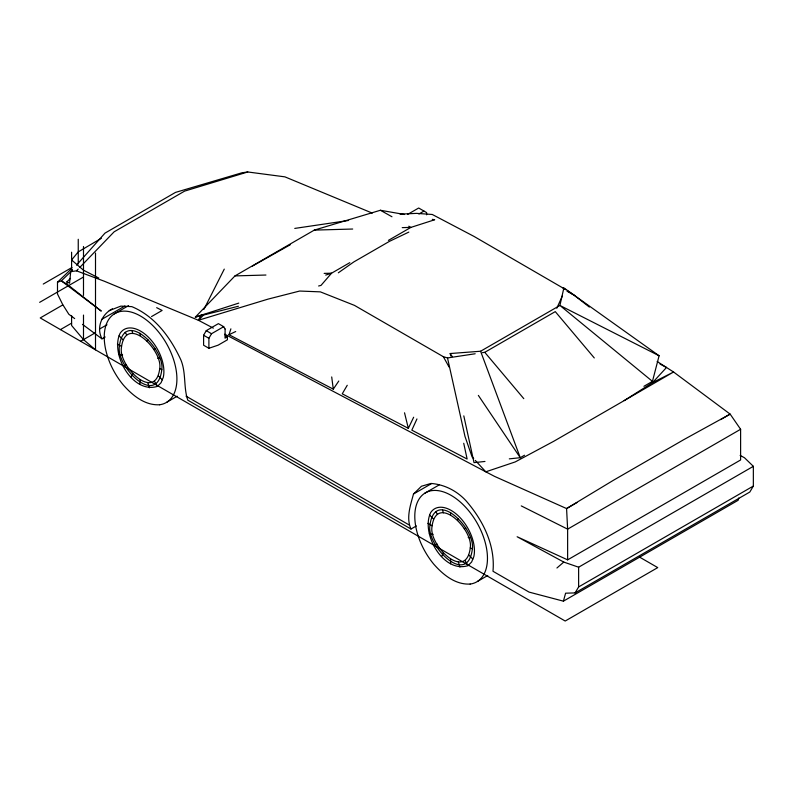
<?xml version="1.0" encoding="UTF-8"?>
<svg xmlns="http://www.w3.org/2000/svg" width="793" height="793" viewBox="0 0 793 793"><rect width="100%" height="100%" fill="white"/><g stroke="black" fill="none" stroke-linecap="round" stroke-linejoin="round"><path stroke-width="1.19" d="M225.123 329.006L225.024 338.145L227.403 336.767L227.403 339.82L218.144 345.163L208.896 348.276L203.603 345.223L203.603 335.241L206.249 330.661L218.402 323.643L223.695 326.696L225.024 328.946M159.74 368.517C155.487 402.894 118.276 366.088 121.418 347.552C125.661 313.176 162.882 349.971 159.74 368.517L161.812 369.657C157.064 408.445 116.165 366.574 119.337 346.412C124.085 307.625 164.994 349.495 161.812 369.657M470.289 547.814C466.046 582.191 428.825 545.386 431.967 526.849C436.219 492.473 473.431 529.268 470.289 547.814L472.37 548.944C467.612 587.732 426.713 545.871 429.885 525.709C434.643 486.922 475.542 528.792 472.37 548.944M72.441 269.709L70.706 271.652L69.566 283.2L66.999 281.723L70.518 278.343M105.182 336.995L101.98 338.849C96.102 327.668 101.603 314.335 112.428 308.794M643.926 386.3L652.451 381.374L659.092 355.77L563.882 287.889L559.917 305.444L480.598 351.24L450.196 353.529L450.721 355.928M738.759 498.004L738.134 500.284L563.407 601.163L529.07 592.103L492.978 571.267C495.417 544.979 482.788 519.861 465.818 500.542C456.649 490.758 444.437 484.503 431.015 483.443L421.44 486.248L413.5 494.009C410.526 505.111 405.907 517.849 410.992 529.03L416.355 525.937M563.407 601.163L565.607 593.194L575.074 592.916L749.811 492.037L753.35 486.059L753.35 466.324L744.478 457.749L740.137 455.4M338.78 381.027L333.288 389.155L228.999 334.696L230.892 328.837M131.212 377.071L132.768 373.562M147.072 341.159L147.845 339.404M441.77 556.369L443.317 552.86M457.62 520.456L458.404 518.701M556.795 308.239L562.396 295.868M416.949 418.952L411.825 430.153L467.127 459.028L463.727 443.287M347.245 385.279L342.239 393.824L408.326 428.329L413.659 417.227M70.706 271.652L76.495 270.839L104.22 281.188L198.409 320.273L201.154 314.831M203.91 309.389L224.27 269.114M208.896 348.276L208.896 338.294L211.533 333.714L223.695 326.696M575.074 592.916L578.622 586.939L753.35 486.059M76.515 265.13L104.983 233.122L175.481 192.412L241.964 172.785L247.753 171.972L284.925 176.859L372.284 213.109M224.796 334.19L485.802 471.815L515.232 461.922L553.663 441.324L624.16 400.624L652.56 382.632L666.507 367.486L673.574 372.006L730.155 414.124L740.612 429.281L740.612 459.98L567.629 559.858L517.135 536.752L563.773 562.078L578.622 567.203L753.35 466.324M238.406 306.237L195.316 317.111L234.976 275.905L314.296 230.109L380.392 210.264L404.529 214.487M76.495 270.839L78.21 269.065M79.915 267.291L114.113 231.824L184.6 191.123L247.753 171.972M213.317 328.133L198.409 320.273L204.168 314.365M157.49 386.34L161.068 382.712L163.249 377.409A32.979 19.042 60 0 0 148.935 337.719A32.979 19.042 60 0 0 120.08 333.357C110.039 354.045 132.6 394.319 157.49 386.34L154.476 381.294M468.048 565.627L471.627 562.009L473.808 556.706A32.979 19.042 60 0 0 459.484 517.016A32.979 19.042 60 0 0 430.639 512.645C420.597 533.342 443.158 573.617 468.048 565.627L465.035 560.592M74.681 318.588L68.832 314.256L62.637 304.423L57.492 293.985L57.492 282.199L71.578 268.688M71.876 270.75L61.319 280.881L57.492 282.199M556.934 567.996L563.773 562.078M338.324 272.802L353.817 261.928L389.442 241.359L408.821 232.101M101.316 238.316L78.249 251.887L71.598 259.975L83.493 270.205L98.778 278.036M624.16 400.624L673.574 372.006L652.56 382.632M43.248 284.063L72.014 267.459M39.65 302.341L83.493 277.025M62.736 304.958L40.235 317.943L565.201 621.028L657.744 567.61L639.515 557.082M60.437 329.601L71.598 323.157M101.544 319.49L124.927 305.989M114.222 313.939L128.595 305.632M99.482 329.075L106.986 324.753M80.628 341.268L95.239 332.832M151.542 316.566L162.119 310.459L156.657 307.664M252.382 266.111L290.258 244.759M407.543 214.447L418.684 208.014L426.614 212.593L426.614 214.814M418.902 213.991L423.968 211.067M349.802 262.661L331.583 273.189L325.705 275.082M388.392 240.388L410.903 227.393L434.693 219.76L432.284 219.334M166.936 402.13L177.206 396.203M482.372 352.677L484.771 352.32L555.269 311.619L594.284 357.95M413.5 494.009L431.57 483.581M424.77 493.236L439.144 484.929M524.52 455.232L520.258 457.7L509.304 458.86M577.155 502.455L566.579 508.561L494.604 476.405L485.802 471.815L475.314 460.416M720.639 419.616L730.155 414.124L684.2 439.411L613.703 480.112L566.579 508.561L567.629 529.149L567.629 559.858M740.612 429.281L567.629 529.149L521.269 505.904M477.485 581.428L487.754 575.5M123.53 366.307L126.483 364.671M153.713 349.515L155.2 348.682M434.088 545.604L437.032 543.958M464.262 528.802L465.749 527.979M228.999 334.696L235.709 331.533M109.236 310.638L120.843 306.118L131.816 306.633C155.24 316.427 170.614 337.709 180.953 360.062C186.196 372.988 183.431 387.351 187.772 400.158L410.992 529.03M195.316 317.111L238.782 303.104M198.409 320.273L268.004 299.13L299.645 291.041L320.352 291.864L354.491 305.394L443.337 356.691L447.51 357.94L475.176 353.767M318.608 285.995L321.006 285.401L331.583 273.189L324.149 273.397M294.768 228.414L348.553 220.464M484.969 461.457L474.016 462.626L463.806 415.869M400.098 214.14L416.553 213.367L432.264 214.477L473.996 236.403L565.865 289.703M314.296 230.109L352.687 229.028M402.229 227.631L410.903 227.393L408.791 226.213M234.976 275.905L265.942 275.032M157.658 358.248L159.542 358.367M468.207 537.545L470.09 537.664M118.762 354.511L122.598 354.986M429.32 533.808L433.156 534.284M659.092 355.77L559.917 305.444L652.451 381.374M660.024 364.066L666.507 367.486L657.149 361.479M566.985 291.2L573.924 295.055L589.358 307.069M380.392 210.264L391.96 216.757M225.281 335.548L227.403 336.767M206.249 330.661L211.533 333.714M203.603 335.241L208.896 338.294M66.999 284.162L61.319 280.881L101.286 311.094L66.999 284.162L66.999 281.723M117.384 344.063L121.527 346.452M427.933 523.36L432.076 525.749M186.038 396.153L409.267 525.035M567.887 291.041L573.924 295.055M82.482 324.377L101.98 338.849M71.598 315.594L71.598 325.487L83.493 339.612L95.507 349.852L95.507 253.036M429.637 515.063L433.484 518.989M468.97 555.199L472.806 559.124M119.089 335.766L122.935 339.691M158.412 375.902L162.258 379.827M473.699 458.671L472.093 456.917L464.976 436.388L447.51 357.94M562.842 287.7L564.289 289.306M484.771 352.32L523.786 398.651M450.196 353.529L452.258 356.592M478.357 395.4L520.258 457.7L480.598 351.24M435.714 511.544L437.221 514.072M125.165 332.247L126.672 334.775M443.337 356.691L449.125 367.109M442.563 510.167L443.366 512.823M458.314 561.801L459.93 567.114M132.005 330.869L132.818 333.526M147.756 382.504L149.381 387.817M404.529 412.796L408.326 428.329M331.712 376.943L333.288 389.155M578.622 567.203L578.622 586.939M450.573 512.486L450.573 514.895M450.573 559.006L450.573 563.783M140.024 333.189L140.024 335.598M140.024 379.708L140.024 384.486M83.493 246.494L83.493 295.432M83.493 315.069L83.493 339.612M78.249 239.278L78.249 264.01M71.598 252.214L71.598 271.097M159.562 404.767C144.772 405.57 132.471 395.36 123.242 384.902A51.386 29.668 60 0 1 112.14 315.495A51.386 29.668 60 0 1 167.789 345.946A51.386 29.668 60 0 1 159.562 404.767M470.12 584.064C455.321 584.867 443.019 574.657 433.791 564.19A51.386 29.668 60 0 1 422.689 494.792A51.386 29.668 60 0 1 478.338 525.234A51.386 29.668 60 0 1 470.12 584.064"/></g></svg>
